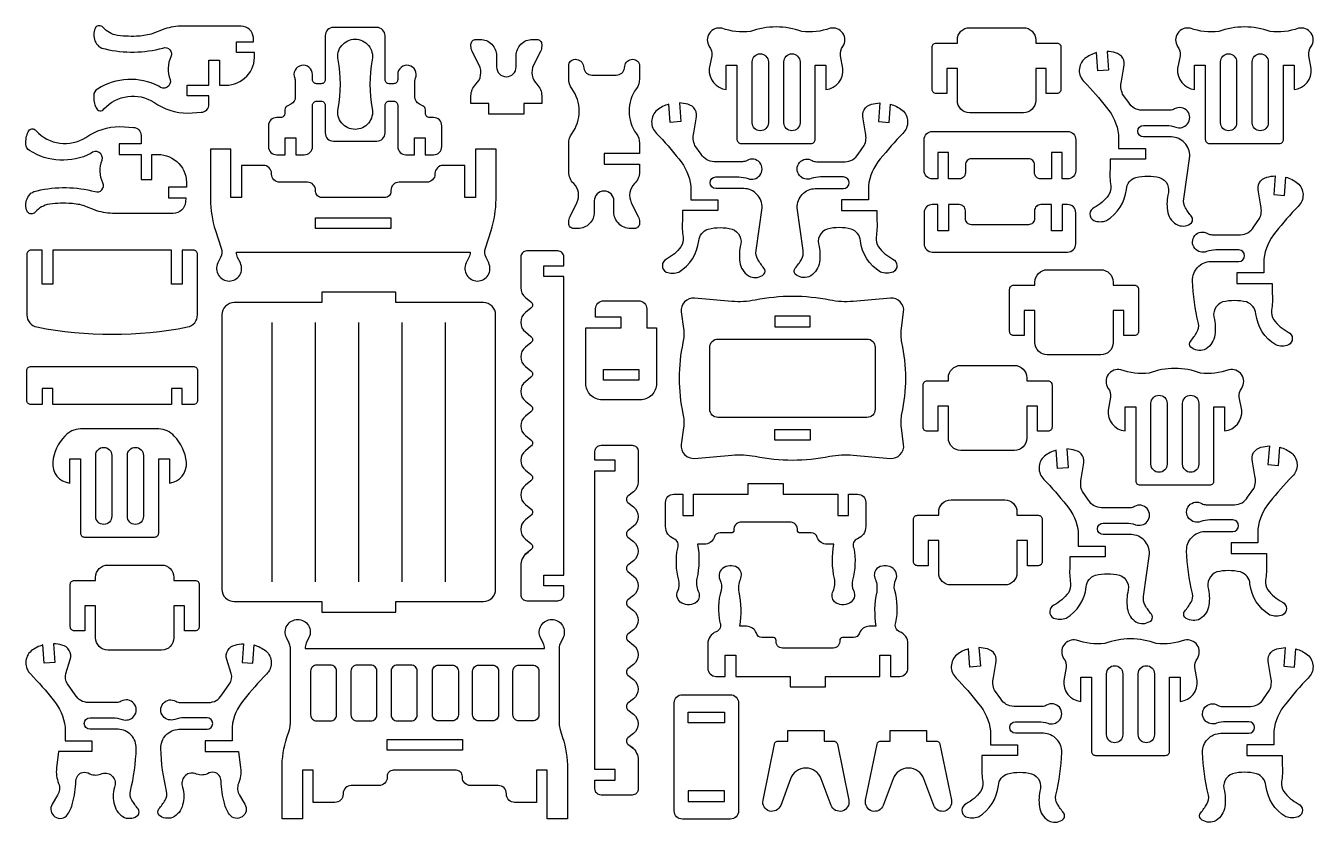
# Model space of a CAD drawing. Extents: x 356 to 1082, y -449 to 448.
# Drawn here: x 356 to 1082, y 0 to 448 of the extents above; entities that cross this region are included whole.
import ezdxf

# ---------------------------------------------------------------- set-up
doc = ezdxf.new("R2010")
doc.units = 0
doc.header["$MEASUREMENT"] = 0
doc.layers.add('KONTUR', color=20, linetype='CONTINUOUS')

msp = doc.modelspace()

# ---------------------------------------------------------------- linework, layer by layer
at = {"layer": 'KONTUR'}
for points in [[(465.6, 414.82), (469.11, 414.82, 0.433432), (485.23, 432.02), (485.16, 433.18), (475.03, 433.18), (475.03, 439.18), (484.76, 439.18), (484.61, 441.59, 0.395253), (477.7, 448.07), (444.71, 448.07, 0.077687), (434.67, 446.5), (427.06, 443.52, -0.042031), (418.85, 442.36, -0.051106), (406.65, 443.09, -0.13778), (399.36, 447.86, 0.443717), (395.43, 446.81, 0.213303), (395.4, 439.74, 0.283264), (401.09, 435.24, 0.123296), (433.68, 435.74, -0.670336), (438.16, 430.82, 0.213141), (437.74, 418, -0.77774), (431.3, 414.29, 0.263991), (396.83, 412.63, 0.272682), (394.67, 409.09, 0.117689), (396.06, 402.02, 0.58058), (400.45, 401.43, -0.364324), (428.59, 405.22, 0.149435), (447.6, 399.06), (455.28, 399.55, 0.395611), (459.6, 404.16), (459.6, 408.82), (447.23, 408.82), (447.23, 414.82), (459.6, 414.82), (459.6, 428.95), (465.6, 428.95)], [(575.97, 418.75, 0.474116), (572.19, 425.92, 0.474116), (565.92, 420.79), (565.92, 417.95, -0.414214), (563.62, 415.64), (561.08, 415.64, -0.414214), (558.77, 417.95), (558.77, 442.72, 0.414214), (554.16, 447.34), (529.69, 447.34, 0.414214), (525.08, 442.72), (525.08, 417.95, -0.414214), (522.77, 415.64), (520.23, 415.64, -0.414214), (517.92, 417.95), (517.92, 420.79, 0.474116), (511.65, 425.92, 0.474116), (507.88, 418.75, -0.10039), (508.24, 416.96), (508.24, 408.21, -0.283093), (505.7, 404.09), (503.61, 403.03, 0.283093), (502.34, 400.97), (502.34, 398.91, -0.414214), (500.04, 396.6), (497.74, 396.6, 0.414214), (493.12, 391.99), (493.12, 380.25, 0.414214), (497.74, 375.64), (502.52, 375.64), (502.52, 385.14), (508.52, 385.14), (508.52, 375.64), (513.31, 375.64, 0.414214), (517.92, 380.25), (517.92, 403.47, -0.414214), (520.23, 405.78), (522.77, 405.78, -0.414214), (525.08, 403.47), (525.08, 387.95, 0.414214), (529.69, 383.33), (554.16, 383.33, 0.414214), (558.77, 387.95), (558.77, 403.47, -0.414214), (561.08, 405.78), (563.62, 405.78, -0.414214), (565.92, 403.47), (565.92, 380.25, 0.414214), (570.54, 375.64), (575.32, 375.64), (575.32, 385.14), (581.32, 385.14), (581.32, 375.64), (586.11, 375.64, 0.414214), (590.72, 380.25), (590.72, 391.99, 0.414214), (586.11, 396.6), (583.81, 396.6, -0.414214), (581.5, 398.91), (581.5, 400.97, 0.283093), (580.23, 403.03), (578.14, 404.09, -0.283093), (575.61, 408.21), (575.61, 416.96, -0.10039)], [(779.05, 447.6, 0.088383), (764.55, 444.99, -0.111237), (748.57, 446.88, 0.672511), (741.39, 436.57, -0.226774), (742.76, 431.42), (741.42, 424.19, 0.411397), (751.01, 412.39), (751.01, 426.08), (757.01, 426.08), (757.01, 384.28, 0.414214), (759.32, 381.98), (798.79, 381.98, 0.414214), (801.09, 384.28), (801.09, 426.08), (807.09, 426.08), (807.09, 412.39, 0.411397), (816.69, 424.19), (815.34, 431.42, -0.226774), (816.72, 436.57, 0.672511), (809.54, 446.88, -0.111237), (793.56, 444.99, 0.088383)], [(881.16, 406.2), (881.16, 424.27), (875.16, 424.27), (875.16, 410.14), (869.21, 410.14, -0.414214), (866.9, 412.45), (866.9, 436.23, -0.414214), (869.21, 438.53), (881.16, 438.53), (881.16, 440.28, -0.414214), (888.09, 447.21), (918.32, 447.21, -0.414214), (925.25, 440.28), (925.25, 438.53), (937.21, 438.53, -0.414214), (939.51, 436.23), (939.51, 412.45, -0.414214), (937.21, 410.14), (931.25, 410.14), (931.25, 424.27), (925.25, 424.27), (925.25, 406.2, -0.414214), (918.32, 399.28), (888.09, 399.28, -0.414214)], [(1042.84, 447.6, 0.088383), (1028.33, 444.99, -0.111237), (1012.35, 446.88, 0.672511), (1005.17, 436.57, -0.226774), (1006.55, 431.42), (1005.2, 424.19, 0.411397), (1014.8, 412.39), (1014.8, 426.08), (1020.8, 426.08), (1020.8, 384.28, 0.414214), (1023.11, 381.98), (1062.58, 381.98, 0.414214), (1064.88, 384.28), (1064.88, 426.08), (1070.88, 426.08), (1070.88, 412.39, 0.411397), (1080.48, 424.19), (1079.13, 431.42, -0.226774), (1080.51, 436.57, 0.672511), (1073.33, 446.88, -0.111237), (1057.35, 444.99, 0.088383)], [(532.29, 429.1, -0.471204), (541.92, 440.77, -0.471204), (551.55, 429.1, 0.095585), (551.55, 401.57, -0.471204), (541.92, 389.9, -0.471204), (532.29, 401.57, 0.095585)], [(617.24, 398.42), (617.24, 404.42), (607.19, 404.42), (607.19, 408.77, -0.201878), (609.97, 415.37, 0.325635), (611.78, 426.09), (607.92, 433.83, -0.116123), (607.19, 436.92), (607.19, 437.84, -0.414214), (609.96, 440.61), (612.36, 440.61, -0.414214), (621.59, 431.38), (621.59, 425.09, 1), (632.64, 425.09), (632.64, 431.38, -0.414214), (641.87, 440.61), (644.27, 440.61, -0.414214), (647.04, 437.84), (647.04, 436.92, -0.116123), (646.31, 433.83), (642.45, 426.09, 0.325635), (644.26, 415.37, -0.201878), (647.04, 408.77), (647.04, 404.42), (636.99, 404.42), (636.99, 398.42)], [(702.09, 418.35, -0.158286), (700.33, 412.93, 0.324707), (700.33, 387.49, -0.158286), (702.09, 382.07), (702.09, 376.3), (682.16, 376.3), (682.16, 370.3), (702.09, 370.3), (702.09, 365.95, -0.201878), (699.31, 359.35, 0.325635), (697.5, 348.63), (701.36, 340.89, -0.116123), (702.09, 337.8), (702.09, 336.88, -0.414214), (699.32, 334.11), (696.92, 334.11, -0.414214), (687.69, 343.34), (687.69, 349.63, 1), (676.64, 349.63), (676.64, 343.34, -0.414214), (667.41, 334.11), (665.01, 334.11, -0.414214), (662.24, 336.88), (662.24, 337.8, -0.116123), (662.96, 340.89), (666.83, 348.63, 0.325635), (665.02, 359.35, -0.201878), (662.24, 365.95), (662.24, 382.07, -0.158286), (664, 387.49, 0.324707), (664, 412.93, -0.158286), (662.24, 418.35), (662.24, 425.72, -0.414214), (665.93, 429.41), (666, 429.41, -0.373213), (670.57, 425.45), (670.71, 424.49, 0.373213), (675.28, 420.53), (689.05, 420.53, 0.373213), (693.62, 424.49), (693.75, 425.45, -0.373213), (698.32, 429.41), (698.39, 429.41, -0.414214), (702.09, 425.72)], [(765.6, 427.97, -1), (774.67, 427.97), (774.67, 393.64, -1), (765.6, 393.64)], [(783.44, 427.97, -1), (792.51, 427.97), (792.51, 393.64, -1), (783.44, 393.64)], [(967.56, 358.19, -0.180382), (966.31, 352.86, -0.114184), (958.14, 345.85, 0.61467), (958, 338.59, 0.190419), (965.12, 338.59, 0.236111), (976.35, 356.14, -0.305922), (981.69, 362.82, -0.117873), (995.09, 362.82, -0.410093), (999.72, 352.94, 0.099629), (999.72, 342.99, 0.228734), (1005.44, 335.94, 0.269899), (1013.08, 337.32, 0.341497), (1013.08, 340.79, -0.037711), (1009.58, 345.74, -0.201322), (1008.74, 350.74), (1012.03, 374.8, 0.414214), (1001.8, 385.63), (986.01, 385.63, -1), (986.01, 392.14), (998.89, 392.14, -0.088172), (1004.11, 391.21, 0.31679), (1010.74, 392.99, 0.844509), (1003.53, 401.42, -0.139482), (1000.96, 400.73), (985.08, 400.73, -0.267949), (977.7, 404.99), (974.24, 409.85, -0.174881), (973.6, 417.01), (974.86, 424.94, 0.443368), (970.16, 433.08, 0.062392), (965.43, 433.85), (966.21, 423.32), (960.23, 422.88), (959.47, 433.14, 0.096799), (952.87, 429.8, 0.444682), (952.57, 416.68, -0.025048), (965.2, 402.27, -0.150438), (971.89, 386.91), (971.89, 379.17), (987.03, 379.17), (987.03, 373.17), (967.12, 373.17), (967.12, 367.33, 0.057319)], [(1029.39, 427.97, -1), (1038.46, 427.97), (1038.46, 393.64, -1), (1029.39, 393.64)], [(1047.23, 427.97, -1), (1056.29, 427.97), (1056.29, 393.64, -1), (1047.23, 393.64)], [(726.69, 329.16, -0.180382), (725.44, 323.83, -0.114184), (717.27, 316.82, 0.61467), (717.12, 309.56, 0.190419), (724.25, 309.56, 0.236111), (735.48, 327.11, -0.305922), (740.82, 333.79, -0.117873), (754.21, 333.79, -0.410093), (758.85, 323.91, 0.099629), (758.85, 313.96, 0.228734), (764.56, 306.91, 0.269899), (772.21, 308.29, 0.341497), (772.21, 311.76, -0.037711), (768.71, 316.71, -0.201322), (767.86, 321.71), (771.15, 345.77, 0.414214), (760.92, 356.6), (745.14, 356.6, -1), (745.14, 363.11), (758.02, 363.11, -0.088172), (763.24, 362.18, 0.31679), (769.87, 363.96, 0.844509), (762.66, 372.39, -0.139482), (760.09, 371.7), (744.2, 371.7, -0.267949), (736.83, 375.96), (733.36, 380.82, -0.174881), (732.73, 387.97), (733.99, 395.91, 0.443368), (729.28, 404.05, 0.062392), (724.56, 404.82), (725.34, 394.29), (719.36, 393.85), (718.59, 404.11, 0.096799), (712, 400.77, 0.444682), (711.69, 387.65, -0.025048), (724.32, 373.24, -0.150438), (731.02, 357.88), (731.02, 350.14), (746.16, 350.14), (746.16, 344.14), (726.25, 344.14), (726.25, 338.3, 0.057319)], [(835.38, 329.16, 0.180382), (836.63, 323.83, 0.114184), (844.8, 316.82, -0.61467), (844.94, 309.56, -0.190419), (837.82, 309.56, -0.236111), (826.59, 327.11, 0.305922), (821.25, 333.79, 0.117873), (807.85, 333.79, 0.410093), (803.22, 323.91, -0.099629), (803.22, 313.96, -0.228734), (797.5, 306.91, -0.269899), (789.86, 308.29, -0.341497), (789.86, 311.76, 0.037711), (793.36, 316.71, 0.201322), (794.2, 321.71), (790.91, 345.77, -0.414214), (801.14, 356.6), (816.93, 356.6, 1), (816.93, 363.11), (804.05, 363.11, 0.088172), (798.82, 362.18, -0.31679), (792.2, 363.96, -0.844509), (799.41, 372.39, 0.139482), (801.98, 371.7), (817.86, 371.7, 0.267949), (825.24, 375.96), (828.7, 380.82, 0.174881), (829.34, 387.97), (828.08, 395.91, -0.443368), (832.78, 404.05, -0.062392), (837.51, 404.82), (836.73, 394.29), (842.71, 393.85), (843.47, 404.11, -0.096799), (850.07, 400.77, -0.444682), (850.37, 387.65, 0.025048), (837.74, 373.24, 0.150438), (831.05, 357.88), (831.05, 350.14), (815.91, 350.14), (815.91, 344.14), (835.82, 344.14), (835.82, 338.3, -0.057319)], [(427.34, 375.79), (430.85, 375.79, -0.433432), (446.97, 358.58), (446.89, 357.42), (436.77, 357.42), (436.77, 351.42), (446.5, 351.42), (446.35, 349.01, -0.395253), (439.44, 342.54), (406.45, 342.54, -0.077687), (396.41, 344.11), (388.8, 347.09, 0.042031), (380.59, 348.25, 0.051106), (368.39, 347.52, 0.13778), (361.09, 342.74, -0.443717), (357.16, 343.8, -0.213303), (357.14, 350.86, -0.283264), (362.83, 355.36, -0.123296), (395.42, 354.87, 0.670336), (399.9, 359.79, -0.213141), (399.47, 372.6, 0.77774), (393.04, 376.32, -0.263991), (358.57, 377.98, -0.272682), (356.41, 381.52, -0.117689), (357.8, 388.58, -0.58058), (362.18, 389.18, 0.364324), (390.33, 385.38, -0.149435), (409.34, 391.54), (417.02, 391.05, -0.395611), (421.34, 386.45), (421.34, 381.79), (408.97, 381.79), (408.97, 375.79), (421.34, 375.79), (421.34, 361.66), (427.34, 361.66)], [(882.2, 362.04), (876.19, 362.04), (876.19, 376.82), (870.19, 376.82), (870.19, 362.04), (867.04, 362.04, -0.414214), (862.42, 366.65), (862.42, 384.14, -0.414214), (867.04, 388.75), (943.23, 388.75, -0.414214), (947.85, 384.14), (947.85, 366.65, -0.414214), (943.23, 362.04), (940.09, 362.04), (940.09, 376.82), (934.09, 376.82), (934.09, 362.04), (928.08, 362.04, -0.414214), (924.61, 365.5), (924.61, 369.9, 0.414214), (921.15, 373.37), (889.12, 373.37, 0.414214), (885.66, 369.9), (885.66, 365.5, -0.414214)], [(609.76, 378.86), (609.76, 351.46), (603.76, 351.46), (603.76, 369.64), (591.51, 369.64, 0.414214), (586.89, 365.03), (586.89, 364.73, -0.414214), (582.28, 360.12), (566.67, 360.12, 0.414214), (562.06, 355.5), (562.06, 354.93, -0.414214), (558.59, 351.46), (523.16, 351.46, -0.414214), (519.69, 354.93), (519.69, 355.5, 0.414214), (515.08, 360.12), (499.47, 360.12, -0.414214), (494.86, 364.73), (494.86, 365.03, 0.414214), (490.24, 369.64), (477.99, 369.64), (477.99, 351.46), (471.99, 351.46), (471.99, 378.86), (460.47, 378.86), (460.47, 350.63, 0.077953), (463.24, 332.96), (466.48, 322.91, -0.19395), (466.1, 317.75), (464.59, 314.65, 0.55474), (470.93, 304.48, 0.55474), (477.28, 314.65), (475.76, 317.75, -0.114229), (475.06, 320.79), (606.69, 320.79, -0.114229), (605.99, 317.75), (604.47, 314.65, 0.55474), (610.82, 304.48, 0.55474), (617.16, 314.65), (615.65, 317.75, -0.19395), (615.27, 322.91), (618.51, 332.96, 0.077953), (621.28, 350.63), (621.28, 378.86)], [(1058.08, 288.05, 0.180382), (1059.34, 282.72, 0.114184), (1067.51, 275.71, -0.61467), (1067.65, 268.45, -0.190419), (1060.53, 268.45, -0.236111), (1049.29, 286.01, 0.305922), (1043.96, 292.68, 0.117873), (1030.56, 292.68, 0.410093), (1025.92, 282.8, -0.099629), (1025.92, 272.86, -0.228734), (1020.21, 265.8, -0.269899), (1012.56, 267.19, -0.341497), (1012.56, 270.65, 0.037711), (1016.07, 275.61, 0.201322), (1016.91, 280.61, -0.052119), (1013.62, 304.67, -0.414214), (1023.85, 315.49), (1039.64, 315.49, 1), (1039.64, 322), (1026.75, 322, 0.088172), (1021.53, 321.07, -0.31679), (1014.91, 322.85, -0.844509), (1022.11, 331.28, 0.139482), (1024.69, 330.59), (1040.57, 330.59, 0.267949), (1047.94, 334.85), (1051.41, 339.71, 0.174881), (1052.04, 346.87), (1050.79, 354.8, -0.443368), (1055.49, 362.94, -0.062392), (1060.22, 363.71), (1059.43, 353.19), (1065.42, 352.74), (1066.18, 363, -0.096799), (1072.77, 359.66, -0.444682), (1073.08, 346.54, 0.025048), (1060.45, 332.13, 0.150438), (1053.76, 316.77), (1053.76, 309.03), (1038.61, 309.03), (1038.61, 303.03), (1058.52, 303.03), (1058.52, 297.19, -0.057319)], [(882.2, 347.55), (876.19, 347.55), (876.19, 332.76), (870.19, 332.76), (870.19, 347.55), (867.04, 347.55, 0.414214), (862.42, 342.94), (862.42, 325.45, 0.414214), (867.04, 320.83), (943.23, 320.83, 0.414214), (947.85, 325.45), (947.85, 342.94, 0.414214), (943.23, 347.55), (940.09, 347.55), (940.09, 332.76), (934.09, 332.76), (934.09, 347.55), (928.08, 347.55, 0.414214), (924.61, 344.09), (924.61, 339.68, -0.414214), (921.15, 336.22), (889.12, 336.22, -0.414214), (885.66, 339.68), (885.66, 344.09, 0.414214)], [(371.69, 321.84), (371.69, 302.73), (365.69, 302.73), (365.69, 321.84), (359.35, 321.84, 0.414214), (357.04, 319.53), (357.04, 285.42, 0.358275), (362.63, 278.62, 0.097651), (447.55, 278.62, 0.358275), (453.13, 285.42), (453.13, 319.53, 0.414214), (450.83, 321.84), (444.49, 321.84), (444.49, 302.73), (438.49, 302.73), (438.49, 321.84)], [(639.39, 151.81, 0.229334), (635.19, 145.14), (635.19, 127.84, 0.414214), (638.66, 124.37), (656.06, 124.37, 0.414214), (659.52, 127.84), (659.52, 132.73), (648.18, 132.73), (648.18, 138.73), (659.52, 138.73), (659.52, 307.07), (648.18, 307.07), (648.18, 313.07), (659.52, 313.07), (659.52, 317.96, 0.414214), (656.06, 321.43), (638.66, 321.43, 0.414214), (635.19, 317.96), (635.19, 300.66, 0.229334), (637.82, 295.23), (640.95, 292.76, -0.484131), (640.95, 289.14), (637.83, 286.67, 0.484131), (637.83, 275.78), (640.95, 273.32, -0.484131), (640.95, 269.7), (637.83, 267.23, 0.484131), (637.83, 256.34), (640.95, 253.87, -0.484131), (640.95, 250.25), (637.83, 247.79, 0.484131), (637.83, 236.9), (640.95, 234.43, -0.484131), (640.95, 230.81), (637.83, 228.35, 0.484131), (637.83, 217.45), (640.95, 214.99, -0.484131), (640.95, 211.37), (637.83, 208.9, 0.484131), (637.83, 198.01), (640.95, 195.55, -0.484131), (640.95, 191.93), (637.83, 189.46, 0.484131), (637.83, 178.57), (640.95, 176.1, -0.484131), (640.95, 172.48), (637.83, 170.02, 0.484131), (637.83, 159.13), (640.95, 156.66, -0.484131), (640.95, 153.04), (637.83, 150.58)], [(924.84, 269.83), (924.84, 287.9), (918.84, 287.9), (918.84, 273.77), (912.88, 273.77, -0.414214), (910.58, 276.08), (910.58, 299.86, -0.414214), (912.88, 302.16), (924.84, 302.16), (924.84, 303.91, -0.414214), (931.77, 310.84), (962, 310.84, -0.414214), (968.93, 303.91), (968.93, 302.16), (980.88, 302.16, -0.414214), (983.19, 299.86), (983.19, 276.08, -0.414214), (980.88, 273.77), (974.93, 273.77), (974.93, 287.9), (968.93, 287.9), (968.93, 269.83, -0.414214), (962, 262.91), (931.77, 262.91, -0.414214)], [(621.07, 130.87), (621.07, 285.38, 0.414214), (614.14, 292.3), (564.8, 292.3), (564.8, 298.3), (523.13, 298.3), (523.13, 292.3), (473.79, 292.3, 0.414214), (466.87, 285.38), (466.87, 130.87, 0.414214), (473.79, 123.95), (523.13, 123.95), (523.13, 117.95), (564.8, 117.95), (564.8, 123.95), (614.14, 123.95, 0.414214)], [(681.08, 237.52, -0.414214), (671.85, 246.75), (671.85, 278.09), (691.78, 278.09), (691.78, 284.09), (677.35, 284.09), (677.35, 288.77, -0.414214), (681.96, 293.39), (701.59, 293.39, -0.414214), (706.21, 288.77), (706.21, 278.09), (711.7, 278.09), (711.7, 246.75, -0.414214), (702.47, 237.52)], [(724.44, 249.74, 0.05321), (726.58, 229.69, -0.086893), (726.9, 221.73), (725.64, 212.41, 0.481055), (733.11, 204.59), (754.11, 206.46, -0.071729), (767.27, 205.74, 0.09921), (809.24, 205.74, -0.071729), (822.4, 206.46), (843.4, 204.59, 0.481055), (850.87, 212.41), (849.61, 221.73, -0.086893), (849.93, 229.69, 0.05321), (852.06, 249.74, 0.05321), (849.93, 269.78, -0.086893), (849.61, 277.74), (850.87, 287.06, 0.481055), (843.4, 294.88), (822.4, 293.01, -0.071729), (809.24, 293.73, 0.09921), (767.27, 293.73, -0.071729), (754.11, 293.01), (733.11, 294.88, 0.481055), (725.64, 287.06), (726.9, 277.74, -0.086893), (726.58, 269.78, 0.05321)], [(830.21, 227.65), (746.3, 227.65, -0.414214), (741.69, 232.26), (741.69, 267.21, -0.414214), (746.3, 271.83), (830.21, 271.83, -0.414214), (834.82, 267.21), (834.82, 232.26, -0.414214)], [(438.49, 234.91), (371.69, 234.91), (371.69, 244.03), (365.69, 244.03), (365.69, 234.91), (359.35, 234.91, -0.414214), (357.04, 237.21), (357.04, 254.1, -0.414214), (359.35, 256.41), (450.83, 256.41, -0.414214), (453.13, 254.1), (453.13, 237.21, -0.414214), (450.83, 234.91), (444.49, 234.91), (444.49, 244.03), (438.49, 244.03)], [(876.11, 215.95), (876.11, 234.01), (870.11, 234.01), (870.11, 219.88), (864.15, 219.88, -0.414214), (861.85, 222.19), (861.85, 245.97, -0.414214), (864.15, 248.28), (876.11, 248.28), (876.11, 250.03, -0.414214), (883.03, 256.95), (913.27, 256.95, -0.414214), (920.19, 250.03), (920.19, 248.28), (932.15, 248.28, -0.414214), (934.46, 245.97), (934.46, 222.19, -0.414214), (932.15, 219.88), (926.19, 219.88), (926.19, 234.01), (920.19, 234.01), (920.19, 215.95, -0.414214), (913.27, 209.02), (883.03, 209.02, -0.414214)], [(1003.65, 255.22, 0.088383), (989.14, 252.61, -0.111237), (973.16, 254.51, 0.672511), (965.98, 244.2, -0.226774), (967.36, 239.05), (966.02, 231.82, 0.411397), (975.61, 220.02), (975.61, 233.71), (981.61, 233.71), (981.61, 191.91, 0.414214), (983.92, 189.6), (1023.39, 189.6, 0.414214), (1025.69, 191.91), (1025.69, 233.71), (1031.69, 233.71), (1031.69, 220.02, 0.411397), (1041.29, 231.82), (1039.94, 239.05, -0.226774), (1041.32, 244.2, 0.672511), (1034.14, 254.51, -0.111237), (1018.16, 252.61, 0.088383)], [(990.2, 235.6, -1), (999.27, 235.6), (999.27, 201.27, -1), (990.2, 201.27)], [(1008.04, 235.6, -1), (1017.11, 235.6), (1017.11, 201.27, -1), (1008.04, 201.27)], [(431.29, 221.21), (387.21, 221.21, 0.200898), (378.46, 217.15, 0.168545), (371.61, 202.48, 0.411397), (381.21, 190.68), (381.21, 204.37), (387.21, 204.37), (387.21, 162.57, 0.414214), (389.51, 160.26), (428.98, 160.26, 0.414214), (431.29, 162.57), (431.29, 204.37), (437.29, 204.37), (437.29, 190.68, 0.411397), (446.88, 202.48, 0.168545), (440.04, 217.15, 0.200898)], [(395.79, 206.26, -1), (404.86, 206.26), (404.86, 171.93, -1), (395.79, 171.93)], [(413.63, 206.26, -1), (422.7, 206.26), (422.7, 171.93, -1), (413.63, 171.93)], [(697.15, 42.33, -0.229334), (701.34, 35.67), (701.34, 18.36, -0.414214), (697.88, 14.9), (680.47, 14.9, -0.414214), (677.01, 18.36), (677.01, 23.25), (688.35, 23.25), (688.35, 29.25), (677.01, 29.25), (677.01, 197.6), (688.35, 197.6), (688.35, 203.6), (677.01, 203.6), (677.01, 208.49, -0.414214), (680.47, 211.95), (697.88, 211.95, -0.414214), (701.34, 208.49), (701.34, 191.18, -0.229334), (698.71, 185.75), (695.58, 183.28, 0.484131), (695.58, 179.66), (698.7, 177.2, -0.484131), (698.7, 166.31), (695.58, 163.84, 0.484131), (695.58, 160.22), (698.7, 157.76, -0.484131), (698.7, 146.86), (695.58, 144.4, 0.484131), (695.58, 140.78), (698.7, 138.31, -0.484131), (698.7, 127.42), (695.58, 124.96, 0.484131), (695.58, 121.34), (698.7, 118.87, -0.484131), (698.7, 107.98), (695.58, 105.51, 0.484131), (695.58, 101.89), (698.7, 99.43, -0.484131), (698.7, 88.54), (695.58, 86.07, 0.484131), (695.58, 82.45), (698.7, 79.99, -0.484131), (698.7, 69.09), (695.58, 66.63, 0.484131), (695.58, 63.01), (698.7, 60.54, -0.484131), (698.7, 49.65), (695.58, 47.19, 0.484131), (695.58, 43.57), (698.7, 41.1)], [(1054.76, 135.94, 0.180382), (1056.02, 130.6, 0.114184), (1064.19, 123.6, -0.61467), (1064.33, 116.33, -0.190419), (1057.21, 116.33, -0.236111), (1045.97, 133.89, 0.305922), (1040.64, 140.57, 0.117873), (1027.24, 140.57, 0.410093), (1022.6, 130.68, -0.099629), (1022.6, 120.74, -0.228734), (1016.89, 113.69, -0.269899), (1009.24, 115.07, -0.341497), (1009.24, 118.53, 0.037711), (1012.75, 123.49, 0.201322), (1013.59, 128.49, -0.052119), (1010.3, 152.55, -0.414214), (1020.53, 163.38), (1036.32, 163.38, 1), (1036.32, 169.89), (1023.43, 169.89, 0.088172), (1018.21, 168.96, -0.31679), (1011.59, 170.73, -0.844509), (1018.79, 179.16, 0.139482), (1021.37, 178.47), (1037.25, 178.47, 0.267949), (1044.62, 182.73), (1048.09, 187.59, 0.174881), (1048.72, 194.75), (1047.47, 202.68, -0.443368), (1052.17, 210.83, -0.062392), (1056.9, 211.6), (1056.11, 201.07), (1062.1, 200.63), (1062.86, 210.88, -0.096799), (1069.45, 207.54, -0.444682), (1069.76, 194.43, 0.025048), (1057.13, 180.02, 0.150438), (1050.43, 164.66), (1050.43, 156.91), (1035.29, 156.91), (1035.29, 150.91), (1055.2, 150.91), (1055.2, 145.07, -0.057319)], [(944.91, 134.21, -0.180382), (943.65, 128.88, -0.114184), (935.48, 121.87, 0.61467), (935.34, 114.61, 0.190419), (942.46, 114.61, 0.236111), (953.7, 132.16, -0.305922), (959.03, 138.84, -0.117873), (972.43, 138.84, -0.410093), (977.07, 128.96, 0.099629), (977.07, 119.01, 0.228734), (982.78, 111.96, 0.269899), (990.43, 113.34, 0.341497), (990.43, 116.81, -0.037711), (986.92, 121.76, -0.201322), (986.08, 126.76), (989.37, 150.82, 0.414214), (979.14, 161.65), (963.35, 161.65, -1), (963.35, 168.16), (976.24, 168.16, -0.088172), (981.46, 167.23, 0.31679), (988.08, 169.01, 0.844509), (980.88, 177.44, -0.139482), (978.3, 176.75), (962.42, 176.75, -0.267949), (955.05, 181), (951.58, 185.87, -0.174881), (950.95, 193.02), (952.2, 200.96, 0.443368), (947.5, 209.1, 0.062392), (942.77, 209.87), (943.56, 199.34), (937.57, 198.9), (936.81, 209.15, 0.096799), (930.22, 205.81, 0.444682), (929.91, 192.7, -0.025048), (942.54, 178.29, -0.150438), (949.23, 162.93), (949.23, 155.19), (964.38, 155.19), (964.38, 149.19), (944.47, 149.19), (944.47, 143.34, 0.057319)], [(787.49, 168.55), (758.86, 168.55, 0.416597), (755.24, 164.19, -0.438914), (753.74, 162.56), (747.5, 162.58, 0.358235), (744.16, 159.99, -0.29887), (738.6, 156.16), (734.86, 156.16, -0.094158), (734.42, 136.86, 0.135936), (735.13, 129.8, -0.332095), (734.31, 123.72, -0.307804), (725.96, 123.08, -0.401002), (723.61, 129.92, 0.181945), (724.25, 135.96, -0.117839), (723.61, 154.04, 0.432952), (721.48, 159.27, -0.31016), (716.79, 166.11), (716.79, 179.78, -0.414214), (721.4, 184.4), (726.56, 184.4), (726.56, 172.47), (732.56, 172.47), (732.56, 184.4), (763.28, 184.4), (763.28, 190.4), (783.07, 190.4), (783.07, 184.4), (813.78, 184.4), (813.78, 172.47), (819.78, 172.47), (819.78, 184.4), (824.94, 184.4, -0.414214), (829.56, 179.78), (829.56, 166.11, -0.31016), (824.86, 159.27, 0.432952), (822.74, 154.04, -0.117839), (822.1, 135.96, 0.181945), (822.74, 129.92, -0.401002), (820.39, 123.08, -0.307804), (812.03, 123.72, -0.332095), (811.21, 129.8, 0.135936), (811.92, 136.86, -0.094158), (811.48, 156.16), (807.75, 156.16, -0.29887), (802.19, 159.99, 0.358235), (798.85, 162.58), (792.61, 162.56, -0.438914), (791.11, 164.19, 0.416597)], [(870.64, 140.2), (870.64, 158.27), (864.64, 158.27), (864.64, 144.13), (858.68, 144.13, -0.414214), (856.38, 146.44), (856.38, 170.22, -0.414214), (858.68, 172.53), (870.64, 172.53), (870.64, 174.28, -0.414214), (877.56, 181.2), (907.8, 181.2, -0.414214), (914.72, 174.28), (914.72, 172.53), (926.68, 172.53, -0.414214), (928.99, 170.22), (928.99, 146.44, -0.414214), (926.68, 144.13), (920.72, 144.13), (920.72, 158.27), (914.72, 158.27), (914.72, 140.2, -0.414214), (907.8, 133.27), (877.56, 133.27, -0.414214)], [(395.76, 103.48), (395.76, 121.54), (389.76, 121.54), (389.76, 107.41), (383.8, 107.41, -0.414214), (381.49, 109.72), (381.49, 133.5, -0.414214), (383.8, 135.81), (395.76, 135.81), (395.76, 137.56, -0.414214), (402.68, 144.48), (432.92, 144.48, -0.414214), (439.84, 137.56), (439.84, 135.81), (451.8, 135.81, -0.414214), (454.11, 133.5), (454.11, 109.72, -0.414214), (451.8, 107.41), (445.84, 107.41), (445.84, 121.54), (439.84, 121.54), (439.84, 103.48, -0.414214), (432.92, 96.55), (402.68, 96.55, -0.414214)], [(811.26, 97.63), (782.63, 97.63, -0.416597), (779.01, 101.99, 0.438914), (777.51, 103.63), (771.27, 103.61, -0.358235), (767.93, 106.19, 0.29887), (762.37, 110.03), (758.63, 110.03, 0.094158), (758.19, 129.32, -0.135936), (758.9, 136.39, 0.332095), (758.08, 142.47, 0.307804), (749.73, 143.1, 0.401002), (747.38, 136.26, -0.181945), (748.02, 130.23, 0.117839), (747.38, 112.15, -0.432952), (745.25, 106.92, 0.31016), (740.56, 100.08), (740.56, 86.4, 0.414214), (745.17, 81.79), (750.33, 81.79), (750.33, 93.72), (756.33, 93.72), (756.33, 81.79), (787.05, 81.79), (787.05, 75.79), (806.84, 75.79), (806.84, 81.79), (837.55, 81.79), (837.55, 93.72), (843.55, 93.72), (843.55, 81.79), (848.71, 81.79, 0.414214), (853.33, 86.4), (853.33, 100.08, 0.31016), (848.63, 106.92, -0.432952), (846.51, 112.15, 0.117839), (845.87, 130.23, -0.181945), (846.51, 136.26, 0.401002), (844.16, 143.1, 0.307804), (835.8, 142.47, 0.332095), (834.98, 136.39, -0.135936), (835.69, 129.32, 0.094158), (835.25, 110.03), (831.52, 110.03, 0.29887), (825.96, 106.19, -0.358235), (822.62, 103.61), (816.38, 103.63, 0.438914), (814.88, 101.99, -0.416597)], [(650.03, 1.51), (650.03, 28.9), (644.03, 28.9), (644.03, 10.73), (631.78, 10.73, -0.414214), (627.17, 15.34), (627.17, 15.63, 0.414214), (622.55, 20.25), (606.94, 20.25, -0.414214), (602.33, 24.86), (602.33, 25.44, 0.414214), (598.87, 28.9), (581.15, 28.9), (563.43, 28.9, 0.414214), (559.97, 25.44), (559.97, 24.86, -0.414214), (555.35, 20.25), (539.74, 20.25, 0.414214), (535.13, 15.63), (535.13, 15.34, -0.414214), (530.51, 10.73), (518.26, 10.73), (518.26, 28.9), (512.26, 28.9), (512.26, 1.51), (500.74, 1.51), (500.74, 29.74, -0.077953), (503.51, 47.4), (504.89, 51.68, 0.077953), (505.44, 55.22), (505.44, 97.98, 0.09608), (504.76, 100.53), (503.24, 103.62, -0.55474), (509.59, 113.79, -0.55474), (515.93, 103.62), (514.42, 100.53, 0.114229), (513.71, 97.48), (648.58, 97.48, 0.114229), (647.88, 100.53), (646.36, 103.62, -0.55474), (652.71, 113.79, -0.55474), (659.05, 103.62), (657.54, 100.53, 0.09608), (656.85, 97.98), (656.85, 55.22, 0.077953), (657.4, 51.68), (658.78, 47.4, -0.077953), (661.55, 29.74), (661.55, 1.51)], [(978.68, 102.88, 0.088383), (964.17, 100.27, -0.111237), (948.19, 102.17, 0.672511), (941.01, 91.85, -0.226774), (942.39, 86.71), (941.04, 79.48, 0.411397), (950.64, 67.68), (950.64, 81.37), (956.64, 81.37), (956.64, 39.57, 0.414214), (958.94, 37.26), (998.41, 37.26, 0.414214), (1000.72, 39.57), (1000.72, 81.37), (1006.72, 81.37), (1006.72, 67.68, 0.411397), (1016.31, 79.48), (1014.97, 86.71, -0.226774), (1016.34, 91.85, 0.672511), (1009.17, 102.17, -0.111237), (993.18, 100.27, 0.088383)], [(378.51, 45.49), (393.65, 45.49), (393.65, 39.49), (374.87, 39.49), (373.74, 30.17, 0.127457), (374.89, 21.48, -0.24599), (374.25, 14.88), (371.3, 9.76, 0.95683), (379.97, 3.89, 0.082114), (382.82, 10.26, 0.051047), (384.68, 22.79, -0.333842), (388.38, 27.71, -0.160842), (392.43, 26.89, 0.220914), (399.37, 27.04, -0.628977), (406.34, 19.27, 0.137758), (406.34, 9.32, 0.228734), (412.05, 2.27, 0.269899), (419.7, 3.65, 0.341497), (419.7, 7.11, -0.037711), (416.19, 12.07, -0.201322), (415.35, 17.07, 0.052119), (418.64, 41.13, 0.414214), (408.41, 51.96), (392.62, 51.96, -1), (392.62, 58.47), (405.51, 58.47, -0.088172), (410.73, 57.54, 0.31679), (417.35, 59.31, 0.844509), (410.15, 67.74, -0.139482), (407.57, 67.05), (391.69, 67.05, -0.267949), (384.32, 71.31), (379.95, 77.53, -0.22812), (378.97, 83.47), (381.47, 91.27, 0.443368), (376.77, 99.41, 0.062392), (372.04, 100.18), (372.83, 89.65), (366.84, 89.21), (366.08, 99.46, 0.096799), (359.49, 96.12, 0.444682), (359.18, 83.01, -0.025048), (371.81, 68.6, -0.150438), (378.51, 53.24)], [(472.6, 45.49), (457.46, 45.49), (457.46, 39.49), (476.23, 39.49), (477.37, 30.17, -0.127457), (476.22, 21.48, 0.24599), (476.86, 14.88), (479.81, 9.76, -0.95683), (471.14, 3.89, -0.082114), (468.29, 10.26, -0.051047), (466.43, 22.79, 0.333842), (462.73, 27.71, 0.160842), (458.68, 26.89, -0.220914), (451.74, 27.04, 0.628977), (444.77, 19.27, -0.137758), (444.77, 9.32, -0.228734), (439.06, 2.27, -0.269899), (431.41, 3.65, -0.341497), (431.41, 7.11, 0.037711), (434.92, 12.07, 0.201322), (435.76, 17.07, -0.052119), (432.47, 41.13, -0.414214), (442.7, 51.96), (458.49, 51.96, 1), (458.49, 58.47), (445.6, 58.47, 0.088172), (440.38, 57.54, -0.31679), (433.75, 59.31, -0.844509), (440.96, 67.74, 0.139482), (443.54, 67.05), (459.42, 67.05, 0.267949), (466.79, 71.31), (471.16, 77.53, 0.22812), (472.14, 83.47), (469.64, 91.27, -0.443368), (474.34, 99.41, -0.062392), (479.06, 100.18), (478.28, 89.65), (484.27, 89.21), (485.03, 99.46, -0.096799), (491.62, 96.12, -0.444682), (491.93, 83.01, 0.025048), (479.3, 68.6, 0.150438), (472.6, 53.24)], [(895.45, 22.3, -0.180382), (894.2, 16.97, -0.114184), (886.03, 9.97, 0.61467), (885.89, 2.7, 0.190419), (893.01, 2.7, 0.236111), (904.25, 20.26, -0.305922), (909.58, 26.94, -0.117873), (922.98, 26.94, -0.410093), (927.62, 17.05, 0.099629), (927.62, 7.11, 0.228734), (933.33, 0.05, 0.269899), (940.98, 1.44, 0.341497), (940.98, 4.9, -0.037711), (937.47, 9.86, -0.201322), (936.63, 14.86, 0.052119), (939.92, 38.92, 0.414214), (929.69, 49.74), (913.9, 49.74, -1), (913.9, 56.25), (926.79, 56.25, -0.088172), (932.01, 55.33, 0.31679), (938.63, 57.1, 0.844509), (931.43, 65.53, -0.139482), (928.85, 64.84), (912.97, 64.84, -0.267949), (905.59, 69.1), (902.13, 73.96, -0.174881), (901.49, 81.12), (902.75, 89.05, 0.443368), (898.05, 97.2, 0.062392), (893.32, 97.97), (894.11, 87.44), (888.12, 86.99), (887.36, 97.25, 0.096799), (880.77, 93.91, 0.444682), (880.46, 80.79, -0.025048), (893.09, 66.39, -0.150438), (899.78, 51.03), (899.78, 43.28), (914.93, 43.28), (914.93, 37.28), (895.01, 37.28), (895.01, 31.44, 0.057319)], [(1063.72, 22.3, 0.180382), (1064.98, 16.97, 0.114184), (1073.15, 9.97, -0.61467), (1073.29, 2.7, -0.190419), (1066.17, 2.7, -0.236111), (1054.93, 20.26, 0.305922), (1049.6, 26.94, 0.117873), (1036.2, 26.94, 0.410093), (1031.56, 17.05, -0.099629), (1031.56, 7.11, -0.228734), (1025.85, 0.05, -0.269899), (1018.2, 1.44, -0.341497), (1018.2, 4.9, 0.037711), (1021.71, 9.86, 0.201322), (1022.55, 14.86, -0.052119), (1019.26, 38.92, -0.414214), (1029.49, 49.74), (1045.28, 49.74, 1), (1045.28, 56.25), (1032.39, 56.25, 0.088172), (1027.17, 55.33, -0.31679), (1020.54, 57.1, -0.844509), (1027.75, 65.53, 0.139482), (1030.33, 64.84), (1046.21, 64.84, 0.267949), (1053.58, 69.1), (1057.05, 73.96, 0.174881), (1057.68, 81.12), (1056.43, 89.05, -0.443368), (1061.13, 97.2, -0.062392), (1065.85, 97.97), (1065.07, 87.44), (1071.06, 86.99), (1071.82, 97.25, -0.096799), (1078.41, 93.91, -0.444682), (1078.72, 80.79, 0.025048), (1066.09, 66.39, 0.150438), (1059.39, 51.03), (1059.39, 43.28), (1044.25, 43.28), (1044.25, 37.28), (1064.16, 37.28), (1064.16, 31.44, -0.057319)], [(528.02, 88.17), (520.32, 88.17, 0.414214), (516.85, 84.71), (516.85, 60.12, 0.414214), (520.32, 56.65), (528.02, 56.65, 0.414214), (531.48, 60.12), (531.48, 84.71, 0.414214)], [(550.71, 88.17), (543.01, 88.17, 0.414214), (539.54, 84.71), (539.54, 60.12, 0.414214), (543.01, 56.65), (550.71, 56.65, 0.414214), (554.17, 60.12), (554.17, 84.71, 0.414214)], [(573.4, 88.17), (565.7, 88.17, 0.414214), (562.23, 84.71), (562.23, 60.12, 0.414214), (565.7, 56.65), (573.4, 56.65, 0.414214), (576.86, 60.12), (576.86, 84.71, 0.414214)], [(588.89, 88.17), (596.6, 88.17, -0.414214), (600.06, 84.71), (600.06, 60.12, -0.414214), (596.6, 56.65), (588.89, 56.65, -0.414214), (585.43, 60.12), (585.43, 84.71, -0.414214)], [(611.58, 88.17), (619.29, 88.17, -0.414214), (622.75, 84.71), (622.75, 60.12, -0.414214), (619.29, 56.65), (611.58, 56.65, -0.414214), (608.12, 60.12), (608.12, 84.71, -0.414214)], [(634.27, 88.17), (641.98, 88.17, -0.414214), (645.44, 84.71), (645.44, 60.12, -0.414214), (641.98, 56.65), (634.27, 56.65, -0.414214), (630.81, 60.12), (630.81, 84.71, -0.414214)], [(965.22, 83.26, -1), (974.29, 83.26), (974.29, 48.93, -1), (965.22, 48.93)], [(983.06, 83.26, -1), (992.13, 83.26), (992.13, 48.93, -1), (983.06, 48.93)], [(721.65, 5.97), (721.65, 66.83, -0.414214), (726.27, 71.44), (753.25, 71.44, -0.414214), (757.87, 66.83), (757.87, 5.97, -0.414214), (753.25, 1.35), (726.27, 1.35, -0.414214)], [(781.63, 9.11, -0.926264), (771.68, 11.95), (778.13, 43.5, -0.356279), (780.39, 45.35), (785.6, 45.35), (785.6, 51.35), (806.07, 51.35), (806.07, 45.35), (811.28, 45.35, -0.356279), (813.54, 43.5), (819.99, 11.95, -0.926264), (810.04, 9.11), (804.49, 24.08, 0.695938), (787.18, 24.08)], [(839.41, 9.11, -0.926264), (829.45, 11.95), (835.91, 43.5, -0.356279), (838.17, 45.35), (843.38, 45.35), (843.38, 51.35), (863.84, 51.35), (863.84, 45.35), (869.06, 45.35, -0.356279), (871.32, 43.5), (877.77, 11.95, -0.926264), (867.81, 9.11), (862.27, 24.08, 0.695938), (844.96, 24.08)]]:
    msp.add_lwpolyline(points, format="xyb", close=True, dxfattribs=at)
for points in [[(519.69, 334.12), (519.69, 340.12), (562.06, 340.12), (562.06, 334.12)], [(778.36, 278.69), (798.15, 278.69), (798.15, 284.69), (778.36, 284.69)], [(681.91, 248.7), (681.91, 254.7), (701.65, 254.7), (701.65, 248.7)], [(778.36, 220.78), (798.15, 220.78), (798.15, 214.78), (778.36, 214.78)], [(729.53, 61.53), (749.99, 61.53), (749.99, 55.53), (729.53, 55.53)], [(602.33, 46.25), (602.33, 40.25), (559.97, 40.25), (559.97, 46.25)], [(729.53, 11.26), (749.99, 11.26), (749.99, 17.26), (729.53, 17.26)]]:
    msp.add_lwpolyline(points, close=True, dxfattribs=at)
for points in [[(495.2, 135.1), (495.2, 281.16)], [(519.58, 135.1), (519.58, 281.16)], [(543.97, 135.1), (543.97, 281.16)], [(568.35, 135.1), (568.35, 281.16)], [(592.74, 135.1), (592.74, 281.16)], [(695.58, 160.22), (698.7, 157.76)], [(695.58, 140.78), (698.7, 138.31)], [(695.58, 121.34), (698.7, 118.87)], [(695.58, 101.89), (698.7, 99.43)], [(695.58, 82.45), (698.7, 79.99)], [(695.58, 63.01), (698.7, 60.54)]]:
    msp.add_lwpolyline(points, dxfattribs=at)

doc.saveas('drawing.dxf')
